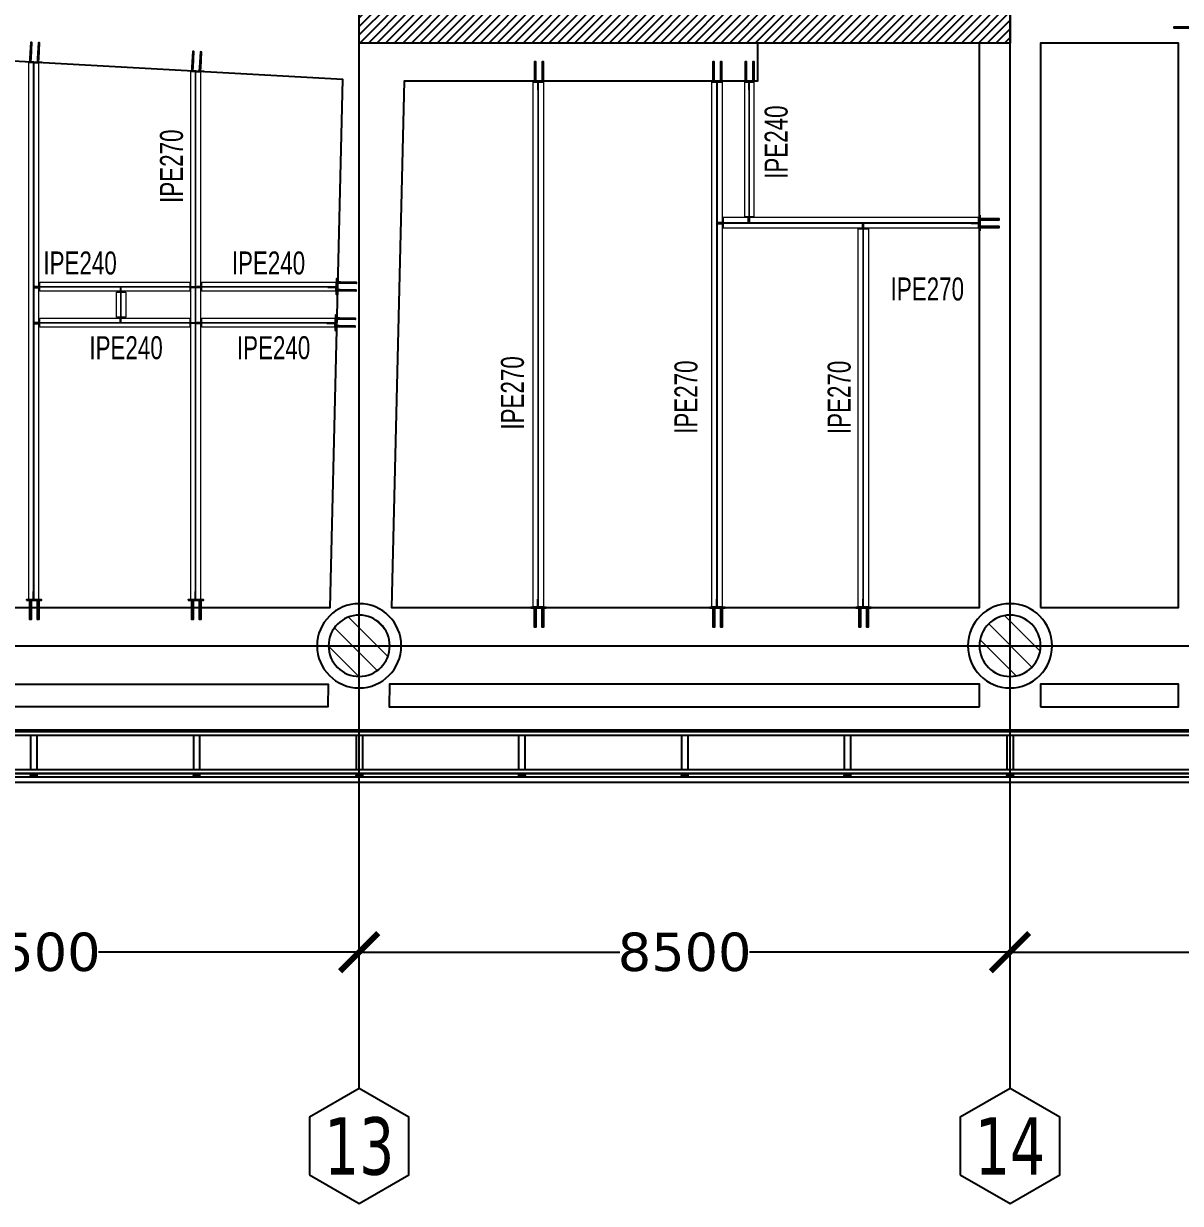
# Model space of a CAD drawing. Header units: millimetres. Extents: x -6598 to 74598, y -11659 to 33736.
# Drawn here: x 46617 to 61725, y -7280 to 8124 of the extents above; entities that cross this region are included whole.
import ezdxf
from ezdxf.enums import TextEntityAlignment as Align

# ---------------------------------------------------------------- set-up
doc = ezdxf.new("R2010")
doc.units = ezdxf.units.MM
for name, color, linetype, lineweight in [('0-2', 10, 'Continuous', 5), ('E_B_PLACA-1', 10, 'Continuous', 25), ('E_B_PLACA-2', 31, 'Continuous', 25), ('E_COLUMNAS', 1, 'Continuous', 18), ('E_COLUMNAS-4', 1, 'Continuous', 25), ('E_TEXTO', 3, 'Continuous', 9), ('E_VIGAS-1', 30, 'Continuous', 25), ('E_VIGAS-2', 10, 'Continuous', 25), ('HCB-VIGAS', 4, 'Continuous', 15), ('HCB_ALMA', 255, 'Continuous', 5)]:
    doc.layers.add(name, color=color, linetype=linetype, lineweight=lineweight)
for name, color, linetype in [('COTAS', 8, 'Continuous'), ('HCB-ACH_PANT', 253, 'Continuous'), ('HCB-EJES', 1, 'Continuous'), ('HCB-PLATINAS', 5, 'Continuous'), ('HCB-ROTULOS', 2, 'Continuous'), ('HCB_PANTALLAS', 6, 'Continuous')]:
    doc.layers.add(name, color=color, linetype=linetype)
doc.styles.add('Arial Narrow_1', font='', dxfattribs={"width": 0.85, "height": 0.3})
doc.styles.add('ROMANT', font='romant.shx', dxfattribs={"width": 0.8})
doc.styles.add('VERDANA', font='verdana.ttf')
doc.styles.get('Arial Narrow_1').set_extended_font_data('Arial Narrow')
doc.dimstyles.new('1.125', dxfattribs={"dimscale": 0, "dimtxt": 500, "dimasz": 500, "dimexe": 4, "dimexo": 4, "dimgap": 15, "dimtad": 0, "dimdec": 0, "dimzin": 4, "dimdsep": 46, "dimtxsty": 'ROMANT', "dimblk": 'ARCHTICK', "dimcen": -10, "dimclrd": 256, "dimclrt": 3, "dimadec": 0, "dimazin": 0, "dimtfac": 1, "dimtdec": 0, "dimtix": 1, "dimtmove": 0, "dimatfit": 0, "dimldrblk": 'OBLIQUE', "dimfxl": 0.05, "dimtolj": 1, "dimtzin": 0, "dimarcsym": 0})
pattern_1 = [(135, (74162.1, -140662.42), (-159.09903, -159.09903), [])]

# ---------------------------------------------------------------- blocks, each defined once
blk = doc.blocks.new('EST_SFM_VIGA-METALICA-SECCION-C - EST_SFM_VIGA-METALICA-UPN100-1527742-_94_00m_N_E-NIVEL-24-TERRAZA DOC')
at = {"layer": 'E_VIGAS-2'}
for p, q in [((34.044, 0.018), (-34.827, 0.018)), ((-34.827, -0.032), (34.044, -0.032))]:
    blk.add_line(p, q, dxfattribs=at)
blk = doc.blocks.new('EST_SFM_VIGA-METALICA-SECCION-C - EST_SFM_VIGA-METALICA-UPN100-1527772-_94_00m_N_E-NIVEL-24-TERRAZA DOC')
at = {"layer": 'E_VIGAS-2'}
for p, q in [((34.942, 0.032), (-34.929, 0.032)), ((-34.929, -0.018), (34.942, -0.018))]:
    blk.add_line(p, q, dxfattribs=at)
blk = doc.blocks.new('EST_SFM_VIGA-METALICA-SECCION-C - EST_SFM_VIGA-METALICA-UPN160-1579051-_94_00m_N_E-NIVEL-24-TERRAZA DOC')
at = {"layer": 'E_VIGAS-1'}
for p, q in [((32.521, 0.047), (-35.176, 0.047)), ((-35.176, -0.018), (34.955, -0.018))]:
    blk.add_line(p, q, dxfattribs=at)
blk = doc.blocks.new('DCTIB_CNI_EST_MOD-1A-FAC_0001_rvt-2-_94_00m_N_E-NIVEL-24-TERRAZA DOC')
at = {"layer": 'E_B_PLACA-1'}
for p, q in [((-74.597, 139.545), (-5.727, 139.545)), ((-5.177, 138.995), (-75.147, 138.995))]:
    blk.add_line(p, q, dxfattribs=at)
at = {"layer": 'E_B_PLACA-2'}
for p, q in [((-5.727, 139.545), (-74.597, 139.545)), ((-75.147, 138.995), (-5.177, 138.995))]:
    blk.add_line(p, q, dxfattribs=at)
at = {"layer": 'E_VIGAS-1'}
for p, q in [((-27.454, 139.567), (-27.372, 139.567)), ((-27.454, 139.567), (-27.454, 139.545)), ((-27.372, 139.567), (-27.372, 139.545)), ((-25.328, 139.567), (-25.246, 139.567)), ((-25.328, 139.567), (-25.328, 139.545)), ((-25.246, 139.567), (-25.246, 139.545)), ((-23.203, 139.567), (-23.121, 139.567)), ((-23.203, 139.567), (-23.203, 139.545)), ((-23.121, 139.567), (-23.121, 139.545)), ((-21.078, 139.567), (-20.996, 139.567)), ((-21.078, 139.545), (-21.078, 139.567)), ((-20.996, 139.545), (-20.996, 139.567)), ((-18.953, 139.567), (-18.871, 139.567)), ((-18.953, 139.567), (-18.953, 139.545)), ((-18.871, 139.567), (-18.871, 139.545)), ((-16.828, 139.567), (-16.746, 139.567)), ((-16.828, 139.567), (-16.828, 139.545)), ((-16.746, 139.567), (-16.746, 139.545)), ((-14.703, 139.567), (-14.621, 139.567)), ((-14.703, 139.567), (-14.703, 139.545)), ((-14.621, 139.567), (-14.621, 139.545)), ((-27.454, 138.995), (-27.454, 138.967)), ((-27.454, 138.967), (-27.372, 138.967)), ((-27.454, 138.966), (-27.454, 138.967)), ((-27.426, 138.966), (-27.454, 138.966)), ((-27.415, 138.961), (-27.415, 138.966)), ((-27.415, 138.947), (-27.415, 138.961)), ((-27.41, 138.966), (-27.41, 138.961)), ((-27.41, 138.961), (-27.41, 138.947)), ((-27.372, 138.966), (-27.399, 138.966)), ((-27.372, 138.995), (-27.372, 138.967)), ((-27.372, 138.967), (-27.372, 138.966)), ((-25.328, 138.995), (-25.328, 138.967)), ((-25.328, 138.967), (-25.246, 138.967)), ((-25.328, 138.966), (-25.328, 138.967)), ((-25.3, 138.966), (-25.328, 138.966)), ((-25.29, 138.961), (-25.29, 138.966)), ((-25.29, 138.947), (-25.29, 138.961)), ((-25.285, 138.966), (-25.285, 138.961)), ((-25.285, 138.961), (-25.285, 138.947)), ((-25.246, 138.966), (-25.274, 138.966)), ((-25.246, 138.995), (-25.246, 138.967)), ((-25.246, 138.967), (-25.246, 138.966)), ((-23.203, 138.995), (-23.203, 138.967)), ((-23.203, 138.967), (-23.121, 138.967)), ((-23.203, 138.966), (-23.203, 138.967)), ((-23.175, 138.966), (-23.203, 138.966)), ((-23.164, 138.961), (-23.164, 138.966)), ((-23.164, 138.947), (-23.164, 138.961)), ((-23.159, 138.966), (-23.159, 138.961)), ((-23.159, 138.961), (-23.159, 138.947)), ((-23.121, 138.966), (-23.149, 138.966)), ((-23.121, 138.995), (-23.121, 138.967)), ((-23.121, 138.967), (-23.121, 138.966)), ((-21.078, 138.967), (-21.078, 138.995)), ((-21.078, 138.966), (-21.078, 138.967)), ((-21.078, 138.967), (-20.996, 138.967)), ((-21.05, 138.966), (-21.078, 138.966)), ((-21.04, 138.961), (-21.04, 138.966)), ((-21.04, 138.947), (-21.04, 138.961)), ((-21.035, 138.966), (-21.035, 138.961)), ((-21.035, 138.961), (-21.035, 138.947)), ((-20.996, 138.966), (-21.024, 138.966)), ((-20.996, 138.967), (-20.996, 138.995)), ((-20.996, 138.967), (-20.996, 138.966)), ((-18.953, 138.995), (-18.953, 138.967)), ((-18.953, 138.967), (-18.871, 138.967)), ((-18.953, 138.966), (-18.953, 138.967)), ((-18.925, 138.966), (-18.953, 138.966)), ((-18.915, 138.961), (-18.915, 138.966)), ((-18.915, 138.947), (-18.915, 138.961)), ((-18.91, 138.966), (-18.91, 138.961)), ((-18.91, 138.961), (-18.91, 138.947)), ((-18.871, 138.966), (-18.899, 138.966)), ((-18.871, 138.995), (-18.871, 138.967)), ((-18.871, 138.967), (-18.871, 138.966)), ((-16.828, 138.995), (-16.828, 138.967)), ((-16.828, 138.967), (-16.746, 138.967)), ((-16.828, 138.966), (-16.828, 138.967)), ((-16.8, 138.966), (-16.828, 138.966)), ((-16.79, 138.961), (-16.79, 138.966)), ((-16.79, 138.947), (-16.79, 138.961)), ((-16.785, 138.966), (-16.785, 138.961)), ((-16.785, 138.961), (-16.785, 138.947)), ((-16.746, 138.966), (-16.774, 138.966)), ((-16.746, 138.995), (-16.746, 138.967)), ((-16.746, 138.967), (-16.746, 138.966)), ((-14.703, 138.995), (-14.703, 138.967)), ((-14.621, 138.967), (-14.703, 138.967)), ((-14.703, 138.967), (-14.621, 138.967)), ((-14.703, 138.966), (-14.703, 138.967)), ((-14.675, 138.966), (-14.703, 138.966)), ((-14.665, 138.961), (-14.665, 138.966)), ((-14.665, 138.947), (-14.665, 138.961)), ((-14.66, 138.966), (-14.66, 138.961)), ((-14.66, 138.961), (-14.66, 138.947)), ((-14.621, 138.966), (-14.649, 138.966)), ((-14.621, 138.995), (-14.621, 138.967)), ((-14.621, 138.967), (-14.621, 138.966))]:
    blk.add_line(p, q, dxfattribs=at)
for points, knots in [([(-27.415, 138.961), (-27.415, 138.962), (-27.415, 138.963), (-27.417, 138.965), (-27.419, 138.965), (-27.42, 138.966), (-27.421, 138.966), (-27.423, 138.966), (-27.424, 138.966), (-27.426, 138.966)], [0, 0, 0, 0, 0.285714, 0.428571, 0.571429, 0.678571, 0.732143, 0.785714, 1, 1, 1, 1]), ([(-27.426, 138.966), (-27.425, 138.966), (-27.423, 138.966), (-27.421, 138.966), (-27.419, 138.965), (-27.417, 138.964), (-27.415, 138.963), (-27.415, 138.962), (-27.415, 138.961)], [0, 0, 0, 0, 0.142857, 0.285714, 0.428571, 0.571429, 0.785714, 1, 1, 1, 1]), ([(-27.41, 138.961), (-27.41, 138.962), (-27.41, 138.963), (-27.408, 138.965), (-27.407, 138.965), (-27.405, 138.966), (-27.404, 138.966), (-27.402, 138.966), (-27.401, 138.966), (-27.399, 138.966)], [0, 0, 0, 0, 0.285714, 0.428571, 0.571429, 0.678571, 0.732143, 0.785714, 1, 1, 1, 1]), ([(-27.399, 138.966), (-27.4, 138.966), (-27.402, 138.966), (-27.404, 138.966), (-27.406, 138.965), (-27.408, 138.964), (-27.41, 138.963), (-27.41, 138.962), (-27.41, 138.961)], [0, 0, 0, 0, 0.142857, 0.285714, 0.428571, 0.571429, 0.785714, 1, 1, 1, 1]), ([(-25.29, 138.961), (-25.29, 138.962), (-25.29, 138.963), (-25.292, 138.965), (-25.293, 138.965), (-25.295, 138.966), (-25.296, 138.966), (-25.297, 138.966), (-25.299, 138.966), (-25.3, 138.966)], [0, 0, 0, 0, 0.285714, 0.428571, 0.571429, 0.678571, 0.732143, 0.785714, 1, 1, 1, 1]), ([(-25.3, 138.966), (-25.299, 138.966), (-25.298, 138.966), (-25.295, 138.966), (-25.293, 138.965), (-25.291, 138.964), (-25.29, 138.963), (-25.29, 138.962), (-25.29, 138.961)], [0, 0, 0, 0, 0.142857, 0.285714, 0.428571, 0.571429, 0.785714, 1, 1, 1, 1]), ([(-25.285, 138.961), (-25.285, 138.962), (-25.284, 138.963), (-25.283, 138.965), (-25.281, 138.965), (-25.28, 138.966), (-25.279, 138.966), (-25.277, 138.966), (-25.275, 138.966), (-25.274, 138.966)], [0, 0, 0, 0, 0.285714, 0.428571, 0.571429, 0.678571, 0.732143, 0.785714, 1, 1, 1, 1]), ([(-25.274, 138.966), (-25.275, 138.966), (-25.276, 138.966), (-25.279, 138.966), (-25.281, 138.965), (-25.283, 138.964), (-25.284, 138.963), (-25.285, 138.962), (-25.285, 138.961)], [0, 0, 0, 0, 0.142857, 0.285714, 0.428571, 0.571429, 0.785714, 1, 1, 1, 1]), ([(-23.164, 138.961), (-23.164, 138.962), (-23.165, 138.963), (-23.166, 138.965), (-23.168, 138.965), (-23.169, 138.966), (-23.17, 138.966), (-23.172, 138.966), (-23.174, 138.966), (-23.175, 138.966)], [0, 0, 0, 0, 0.285714, 0.428571, 0.571429, 0.678571, 0.732143, 0.785714, 1, 1, 1, 1]), ([(-23.175, 138.966), (-23.174, 138.966), (-23.173, 138.966), (-23.17, 138.966), (-23.168, 138.965), (-23.166, 138.964), (-23.165, 138.963), (-23.164, 138.962), (-23.164, 138.961)], [0, 0, 0, 0, 0.142857, 0.285714, 0.428571, 0.571429, 0.785714, 1, 1, 1, 1]), ([(-23.159, 138.961), (-23.159, 138.962), (-23.159, 138.963), (-23.157, 138.965), (-23.156, 138.965), (-23.154, 138.966), (-23.153, 138.966), (-23.152, 138.966), (-23.15, 138.966), (-23.149, 138.966)], [0, 0, 0, 0, 0.285714, 0.428571, 0.571429, 0.678571, 0.732143, 0.785714, 1, 1, 1, 1]), ([(-23.149, 138.966), (-23.15, 138.966), (-23.151, 138.966), (-23.154, 138.966), (-23.156, 138.965), (-23.158, 138.964), (-23.159, 138.963), (-23.159, 138.962), (-23.159, 138.961)], [0, 0, 0, 0, 0.142857, 0.285714, 0.428571, 0.571429, 0.785714, 1, 1, 1, 1]), ([(-21.05, 138.966), (-21.049, 138.966), (-21.048, 138.966), (-21.045, 138.966), (-21.043, 138.965), (-21.041, 138.964), (-21.04, 138.963), (-21.04, 138.962), (-21.04, 138.961)], [0, 0, 0, 0, 0.142857, 0.285714, 0.428571, 0.571429, 0.785714, 1, 1, 1, 1]), ([(-21.04, 138.961), (-21.04, 138.962), (-21.04, 138.963), (-21.042, 138.965), (-21.043, 138.965), (-21.045, 138.966), (-21.046, 138.966), (-21.047, 138.966), (-21.049, 138.966), (-21.05, 138.966)], [0, 0, 0, 0, 0.285714, 0.428571, 0.571429, 0.678571, 0.732143, 0.785714, 1, 1, 1, 1]), ([(-21.024, 138.966), (-21.025, 138.966), (-21.026, 138.966), (-21.029, 138.966), (-21.031, 138.965), (-21.033, 138.964), (-21.034, 138.963), (-21.035, 138.962), (-21.035, 138.961)], [0, 0, 0, 0, 0.142857, 0.285714, 0.428571, 0.571429, 0.785714, 1, 1, 1, 1]), ([(-21.035, 138.961), (-21.035, 138.962), (-21.034, 138.963), (-21.033, 138.965), (-21.031, 138.965), (-21.03, 138.966), (-21.029, 138.966), (-21.027, 138.966), (-21.025, 138.966), (-21.024, 138.966)], [0, 0, 0, 0, 0.285714, 0.428571, 0.571429, 0.678571, 0.732143, 0.785714, 1, 1, 1, 1]), ([(-18.915, 138.961), (-18.915, 138.962), (-18.915, 138.963), (-18.917, 138.965), (-18.918, 138.965), (-18.92, 138.966), (-18.921, 138.966), (-18.922, 138.966), (-18.924, 138.966), (-18.925, 138.966)], [0, 0, 0, 0, 0.285714, 0.428571, 0.571429, 0.678571, 0.732143, 0.785714, 1, 1, 1, 1]), ([(-18.925, 138.966), (-18.924, 138.966), (-18.923, 138.966), (-18.92, 138.966), (-18.918, 138.965), (-18.916, 138.964), (-18.915, 138.963), (-18.915, 138.962), (-18.915, 138.961)], [0, 0, 0, 0, 0.142857, 0.285714, 0.428571, 0.571429, 0.785714, 1, 1, 1, 1]), ([(-18.91, 138.961), (-18.91, 138.962), (-18.909, 138.963), (-18.908, 138.965), (-18.906, 138.965), (-18.905, 138.966), (-18.904, 138.966), (-18.902, 138.966), (-18.9, 138.966), (-18.899, 138.966)], [0, 0, 0, 0, 0.285714, 0.428571, 0.571429, 0.678571, 0.732143, 0.785714, 1, 1, 1, 1]), ([(-18.899, 138.966), (-18.9, 138.966), (-18.901, 138.966), (-18.904, 138.966), (-18.906, 138.965), (-18.908, 138.964), (-18.909, 138.963), (-18.91, 138.962), (-18.91, 138.961)], [0, 0, 0, 0, 0.142857, 0.285714, 0.428571, 0.571429, 0.785714, 1, 1, 1, 1]), ([(-16.79, 138.961), (-16.79, 138.962), (-16.79, 138.963), (-16.792, 138.965), (-16.793, 138.965), (-16.795, 138.966), (-16.796, 138.966), (-16.797, 138.966), (-16.799, 138.966), (-16.8, 138.966)], [0, 0, 0, 0, 0.285714, 0.428571, 0.571429, 0.678571, 0.732143, 0.785714, 1, 1, 1, 1]), ([(-16.8, 138.966), (-16.799, 138.966), (-16.798, 138.966), (-16.795, 138.966), (-16.793, 138.965), (-16.791, 138.964), (-16.79, 138.963), (-16.79, 138.962), (-16.79, 138.961)], [0, 0, 0, 0, 0.142857, 0.285714, 0.428571, 0.571429, 0.785714, 1, 1, 1, 1]), ([(-16.785, 138.961), (-16.785, 138.962), (-16.784, 138.963), (-16.783, 138.965), (-16.781, 138.965), (-16.78, 138.966), (-16.779, 138.966), (-16.777, 138.966), (-16.775, 138.966), (-16.774, 138.966)], [0, 0, 0, 0, 0.285714, 0.428571, 0.571429, 0.678571, 0.732143, 0.785714, 1, 1, 1, 1]), ([(-16.774, 138.966), (-16.775, 138.966), (-16.776, 138.966), (-16.779, 138.966), (-16.781, 138.965), (-16.783, 138.964), (-16.784, 138.963), (-16.785, 138.962), (-16.785, 138.961)], [0, 0, 0, 0, 0.142857, 0.285714, 0.428571, 0.571429, 0.785714, 1, 1, 1, 1]), ([(-14.665, 138.961), (-14.665, 138.962), (-14.665, 138.963), (-14.667, 138.965), (-14.668, 138.965), (-14.67, 138.966), (-14.671, 138.966), (-14.672, 138.966), (-14.674, 138.966), (-14.675, 138.966)], [0, 0, 0, 0, 0.285714, 0.428571, 0.571429, 0.678571, 0.732143, 0.785714, 1, 1, 1, 1]), ([(-14.675, 138.966), (-14.674, 138.966), (-14.673, 138.966), (-14.67, 138.966), (-14.668, 138.965), (-14.666, 138.964), (-14.665, 138.963), (-14.665, 138.962), (-14.665, 138.961)], [0, 0, 0, 0, 0.142857, 0.285714, 0.428571, 0.571429, 0.785714, 1, 1, 1, 1]), ([(-14.66, 138.961), (-14.66, 138.962), (-14.659, 138.963), (-14.658, 138.965), (-14.656, 138.965), (-14.655, 138.966), (-14.654, 138.966), (-14.652, 138.966), (-14.65, 138.966), (-14.649, 138.966)], [0, 0, 0, 0, 0.285714, 0.428571, 0.571429, 0.678571, 0.732143, 0.785714, 1, 1, 1, 1]), ([(-14.649, 138.966), (-14.65, 138.966), (-14.651, 138.966), (-14.654, 138.966), (-14.656, 138.965), (-14.658, 138.964), (-14.659, 138.963), (-14.66, 138.962), (-14.66, 138.961)], [0, 0, 0, 0, 0.142857, 0.285714, 0.428571, 0.571429, 0.785714, 1, 1, 1, 1])]:
    blk.add_open_spline(points, degree=3, knots=knots, dxfattribs=at)
at = {"layer": 'E_VIGAS-2'}
for p, q in [((-27.454, 139.495), (-27.454, 139.045)), ((-27.372, 139.495), (-27.372, 139.045)), ((-25.328, 139.495), (-25.328, 139.045)), ((-25.246, 139.495), (-25.246, 139.045)), ((-23.203, 139.495), (-23.203, 139.045)), ((-23.121, 139.495), (-23.121, 139.045)), ((-21.078, 139.045), (-21.078, 139.495)), ((-20.996, 139.045), (-20.996, 139.495)), ((-18.953, 139.495), (-18.953, 139.045)), ((-18.871, 139.495), (-18.871, 139.045)), ((-16.828, 139.495), (-16.828, 139.045)), ((-16.746, 139.495), (-16.746, 139.045)), ((-14.703, 139.495), (-14.703, 139.045)), ((-14.621, 139.495), (-14.621, 139.045))]:
    blk.add_line(p, q, dxfattribs=at)
at = {"layer": 'E_VIGAS-1'}
for name, p in [('EST_SFM_VIGA-METALICA-SECCION-C - EST_SFM_VIGA-METALICA-UPN100-1527742-_94_00m_N_E-NIVEL-24-TERRAZA DOC', (-39.77, 139.527)), ('EST_SFM_VIGA-METALICA-SECCION-C - EST_SFM_VIGA-METALICA-UPN160-1579051-_94_00m_N_E-NIVEL-24-TERRAZA DOC', (-40.084, 138.9)), ('EST_SFM_VIGA-METALICA-SECCION-C - EST_SFM_VIGA-METALICA-UPN100-1527772-_94_00m_N_E-NIVEL-24-TERRAZA DOC', (-40.169, 139.013))]:
    blk.add_blockref(name, p, dxfattribs=at)
blk = doc.blocks.new('_ArchTick')
at = {"color": 0, "linetype": 'ByBlock', "const_width": 0.15}
blk.add_lwpolyline([(-0.5, -0.5), (0.5, 0.5)], dxfattribs=at)
blk = doc.blocks.new('*D434')
at = {"layer": 'COTAS', "color": 0, "lineweight": -2, "transparency": 16777216}
for p, q in [((42500, -5776), (42500, -3996)), ((51000, -5776), (51000, -3996))]:
    blk.add_line(p, q, dxfattribs=at)
at = {"layer": 'COTAS', "lineweight": -2, "transparency": 16777216}
for p, q in [((42500, -4000), (45904, -4000)), ((51000, -4000), (47596, -4000))]:
    blk.add_line(p, q, dxfattribs=at)
at = {"layer": 'Defpoints', "color": 0, "transparency": 16777216}
for p in [(42500, -4000), (42500, -5780), (51000, -5780)]:
    blk.add_point(p, dxfattribs=at)
at = {"layer": 'COTAS', "lineweight": -2, "transparency": 16777216, "xscale": 500, "yscale": 500, "zscale": 500, "rotation": 180}
blk.add_blockref('_ArchTick', (42500, -4000), dxfattribs=at)
at = {"layer": 'COTAS', "lineweight": -2, "transparency": 16777216, "xscale": 500, "yscale": 500, "zscale": 500}
blk.add_blockref('_ArchTick', (51000, -4000), dxfattribs=at)
at = {"layer": 'COTAS', "color": 3, "transparency": 16777216, "insert": (46750, -4000), "char_height": 500, "attachment_point": 5, "style": 'VERDANA'}
blk.add_mtext('\\A1;8500', dxfattribs=at)
blk = doc.blocks.new('_Oblique')
at = {"color": 0, "linetype": 'ByBlock', "lineweight": -2}
blk.add_line((-0.5, -0.5), (0.5, 0.5), dxfattribs=at)
blk = doc.blocks.new('*D435')
at = {"layer": 'COTAS', "color": 0, "lineweight": -2, "transparency": 16777216}
for p, q in [((51000, -5776), (51000, -3996)), ((59500, -5776), (59500, -3996))]:
    blk.add_line(p, q, dxfattribs=at)
at = {"layer": 'COTAS', "lineweight": -2, "transparency": 16777216}
for p, q in [((51000, -4000), (54404, -4000)), ((59500, -4000), (56096, -4000))]:
    blk.add_line(p, q, dxfattribs=at)
at = {"layer": 'Defpoints', "color": 0, "transparency": 16777216}
for p in [(51000, -4000), (51000, -5780), (59500, -5780)]:
    blk.add_point(p, dxfattribs=at)
at = {"layer": 'COTAS', "lineweight": -2, "transparency": 16777216, "xscale": 500, "yscale": 500, "zscale": 500, "rotation": 180}
blk.add_blockref('_ArchTick', (51000, -4000), dxfattribs=at)
at = {"layer": 'COTAS', "lineweight": -2, "transparency": 16777216, "xscale": 500, "yscale": 500, "zscale": 500}
blk.add_blockref('_ArchTick', (59500, -4000), dxfattribs=at)
at = {"layer": 'COTAS', "color": 3, "transparency": 16777216, "insert": (55250, -4000), "char_height": 500, "attachment_point": 5, "style": 'VERDANA'}
blk.add_mtext('\\A1;8500', dxfattribs=at)
blk = doc.blocks.new('*D423')
at = {"layer": 'COTAS', "color": 0, "lineweight": -2, "transparency": 16777216}
for p, q in [((59500, -5776), (59500, -3996)), ((68000, -5776), (68000, -3996))]:
    blk.add_line(p, q, dxfattribs=at)
at = {"layer": 'COTAS', "lineweight": -2, "transparency": 16777216}
for p, q in [((59500, -4000), (62904, -4000)), ((68000, -4000), (64596, -4000))]:
    blk.add_line(p, q, dxfattribs=at)
at = {"layer": 'Defpoints', "color": 0, "transparency": 16777216}
for p in [(68000, -4000), (59500, -5780), (68000, -5780)]:
    blk.add_point(p, dxfattribs=at)
at = {"layer": 'COTAS', "lineweight": -2, "transparency": 16777216, "xscale": 500, "yscale": 500, "zscale": 500, "rotation": 180}
blk.add_blockref('_ArchTick', (59500, -4000), dxfattribs=at)
at = {"layer": 'COTAS', "lineweight": -2, "transparency": 16777216, "xscale": 500, "yscale": 500, "zscale": 500}
blk.add_blockref('_ArchTick', (68000, -4000), dxfattribs=at)
at = {"layer": 'COTAS', "color": 3, "transparency": 16777216, "insert": (63750, -4000), "char_height": 500, "attachment_point": 5, "style": 'VERDANA'}
blk.add_mtext('\\A1;8500', dxfattribs=at)

msp = doc.modelspace()

# ---------------------------------------------------------------- hatches: boundary and pattern name
at = {"layer": 'E_COLUMNAS'}
h = msp.add_hatch(dxfattribs=at)
h.set_pattern_fill('FP_4', color=256, scale=1000, style=0, pattern_type=2)
h.set_pattern_definition(pattern_1)
h.paths.add_polyline_path([(51000, -400), (51069.5, -393.9), (51136.8, -375.9), (51200, -346.4), (51257.1, -306.4), (51309.6, -252.6), (51346.4, -200), (51375.9, -136.8), (51393.9, -69.5), (51400, 0), (51393.9, 69.5), (51375.9, 136.8), (51346.4, 200), (51306.4, 257.1), (51257.1, 306.4), (51200, 346.4), (51136.8, 375.9), (51069.5, 393.9), (50999.8, 400), (50921.5, 391.5), (50863.2, 375.9), (50800, 346.4), (50742.9, 306.4), (50693.6, 257.1), (50653.6, 200), (50624.1, 136.8), (50606.1, 69.5), (50600, 0), (50608.4, -78.2), (50624.1, -136.8), (50653.6, -200), (50693.6, -257.1), (50747.8, -309.8), (50800, -346.4), (50863.2, -375.9), (50930.5, -393.9), (50978.5, -398.1)])
h = msp.add_hatch(dxfattribs=at)
h.set_pattern_fill('FP_4', color=256, scale=1000, style=0, pattern_type=2)
h.set_pattern_definition(pattern_1)
h.paths.add_polyline_path([(59500, -400), (59569.5, -393.9), (59636.8, -375.9), (59700, -346.4), (59757.1, -306.4), (59809.6, -252.6), (59846.4, -200), (59875.9, -136.8), (59893.9, -69.5), (59900, 0), (59893.9, 69.5), (59875.9, 136.8), (59846.4, 200), (59806.4, 257.1), (59757.1, 306.4), (59700, 346.4), (59636.8, 375.9), (59569.5, 393.9), (59500, 400), (59421.5, 391.5), (59363.2, 375.9), (59300, 346.4), (59242.9, 306.4), (59193.6, 257.1), (59153.6, 200), (59124.1, 136.8), (59105.5, 62.3), (59100, 0), (59108.4, -78.2), (59124.1, -136.8), (59153.6, -200), (59193.6, -257.1), (59247.8, -309.8), (59300, -346.4), (59363.2, -375.9), (59430.5, -393.9), (59478.5, -398.1)])
at = {"layer": 'HCB-ACH_PANT'}
h = msp.add_hatch(dxfattribs=at)
h.set_pattern_fill('ANSI31', color=256, scale=25)
h.set_pattern_definition([(45, (-21179.4, -55448.73), (-56.1266, 56.1266), [])])
h.paths.add_polyline_path([(59500.2, 7870.3), (51000.2, 7870.3), (51000.2, 8370.3), (55400.2, 8370.3), (55400.2, 17130.3), (51000.2, 17130.3), (51000.2, 17630.3), (59500.2, 17630.3), (59500.2, 17130.3), (55800.2, 17130.3), (55800.2, 8370.3), (59500.2, 8370.3)])

# ---------------------------------------------------------------- linework, layer by layer
at = {"layer": 'E_COLUMNAS-4'}
for points in [[(50450, 0, 1), (51550, 0, 1)], [(58950, 0, 1), (60050, 0, 1)], [(51400, 0, 1), (50600, 0, 1)], [(59900, 0, 1), (59100, 0, 1)]]:
    msp.add_lwpolyline(points, format="xyb", close=True, dxfattribs=at)
at = {"layer": 'E_VIGAS-1', "color": 30, "true_color": 0xf26722}
for points in [[(6100, 26595.9), (6100, -1095.9), (61900.2, -1095.6), (61900.2, 26596.1)], [(42800, -795.9), (42800, -500), (50596.3, -500), (50589.2, -795.9)], [(59100, -795.9), (59100, -500), (51396.6, -500), (51389.5, -795.9)]]:
    msp.add_lwpolyline(points, close=True, dxfattribs=at)
for points in [[(56201.1, 7860.1), (56201.1, 7370.1), (55736, 7370.1), (51585.7, 7370.1), (51420.6, 500), (59100, 500), (59101.4, 7870.2)], [(59900, 500), (61700.2, 500), (61700.2, 7870.1), (59900, 7870.1), (59900, 500)], [(42800, 500), (50620.4, 500), (50786, 7393.1), (42800, 7839.3), (42800, 500)], [(59900, -795.9), (61700.2, -795.9), (61700.2, -500), (59900, -500), (59900, -795.9)]]:
    msp.add_lwpolyline(points, dxfattribs=at)
at = {"layer": 'HCB-EJES'}
for p, q in [((51000.1, -5780.2), (51000.1, 31280.5)), ((59500.1, -5780.2), (59500.1, 31280.5)), ((-5098.2, 0), (73098.4, 0))]:
    msp.add_line(p, q, dxfattribs=at)
at = {"layer": 'HCB-PLATINAS', "color": 5}
for points in [[(61892.7, 8075.3), (61894.2, 8071.6), (61892.7, 8068), (61891.9, 8066), (61886.2, 8063.6), (61848.7, 8063.6), (61644.2, 8063.6), (61644.2, 8079.6), (61848.7, 8079.6), (61886.2, 8079.6), (61891.9, 8077.3)], [(46701, 7628.8), (46704.6, 7627.1), (46708.3, 7628.4), (46710.3, 7629.2), (46713, 7634.7), (46715.1, 7672.1), (46726.4, 7876.3), (46710.4, 7877.2), (46699.1, 7673), (46697, 7635.6), (46699, 7629.8)], [(46800.9, 7623.3), (46804.4, 7621.6), (46808.1, 7622.9), (46810.2, 7623.6), (46812.8, 7629.1), (46814.9, 7666.6), (46826.2, 7870.8), (46810.2, 7871.7), (46798.9, 7667.5), (46796.9, 7630), (46798.9, 7624.2)], [(48816.2, 7510.6), (48819.8, 7508.9), (48823.5, 7510.2), (48825.6, 7511), (48828.2, 7516.5), (48830.3, 7553.9), (48841.6, 7758.1), (48825.6, 7759), (48814.3, 7554.8), (48812.2, 7517.4), (48814.3, 7511.6)], [(48916.1, 7505.1), (48919.6, 7503.4), (48923.3, 7504.7), (48925.4, 7505.4), (48928.1, 7511), (48930.1, 7548.4), (48941.4, 7752.6), (48925.5, 7753.5), (48914.2, 7549.3), (48912.1, 7511.8), (48914.1, 7506.1)], [(53293.4, 7377.6), (53297, 7376.1), (53300.7, 7377.6), (53302.7, 7378.5), (53305, 7384.1), (53305, 7421.6), (53305, 7626.1), (53289, 7626.1), (53289, 7421.6), (53289, 7384.1), (53291.4, 7378.5)], [(53393.4, 7377.6), (53397, 7376.1), (53400.7, 7377.6), (53402.7, 7378.5), (53405, 7384.1), (53405, 7421.6), (53405, 7626.1), (53389, 7626.1), (53389, 7421.6), (53389, 7384.1), (53391.4, 7378.5)], [(55623, 7377.6), (55626.6, 7376.1), (55630.2, 7377.6), (55632.2, 7378.5), (55634.6, 7384.1), (55634.6, 7421.6), (55634.6, 7626.1), (55618.6, 7626.1), (55618.6, 7421.6), (55618.6, 7384.1), (55620.9, 7378.5)], [(55723, 7377.6), (55726.6, 7376.1), (55730.2, 7377.6), (55732.2, 7378.5), (55734.6, 7384.1), (55734.6, 7421.6), (55734.6, 7626.1), (55718.6, 7626.1), (55718.6, 7421.6), (55718.6, 7384.1), (55720.9, 7378.5)], [(56045.5, 7377.6), (56049.1, 7376.1), (56052.8, 7377.6), (56054.8, 7378.5), (56057.1, 7384.1), (56057.1, 7421.6), (56057.1, 7626.1), (56041.1, 7626.1), (56041.1, 7421.6), (56041.1, 7384.1), (56043.5, 7378.5)], [(56145.5, 7377.6), (56149.1, 7376.1), (56152.8, 7377.6), (56154.8, 7378.5), (56157.1, 7384.1), (56157.1, 7421.6), (56157.1, 7626.1), (56141.1, 7626.1), (56141.1, 7421.6), (56141.1, 7384.1), (56143.5, 7378.5)], [(59108.4, 5572.1), (59106.9, 5568.5), (59108.4, 5564.9), (59109.3, 5562.8), (59114.9, 5560.5), (59152.4, 5560.5), (59356.9, 5560.5), (59356.9, 5576.5), (59152.4, 5576.5), (59114.9, 5576.5), (59109.3, 5574.1)], [(59108.4, 5472.1), (59106.9, 5468.5), (59108.4, 5464.9), (59109.3, 5462.8), (59114.9, 5460.5), (59152.4, 5460.5), (59356.9, 5460.5), (59356.9, 5476.5), (59152.4, 5476.5), (59114.9, 5476.5), (59109.3, 5474.1)], [(50709.3, 4639.7), (50707.9, 4643.3), (50709.4, 4646.9), (50710.3, 4649), (50716, 4651.2), (50753.5, 4650.6), (50958, 4647.5), (50957.7, 4631.5), (50753.2, 4634.6), (50715.7, 4635.2), (50710.1, 4637.6)], [(50710.8, 4739.7), (50709.4, 4743.3), (50710.9, 4746.9), (50711.8, 4748.9), (50717.5, 4751.2), (50755, 4750.6), (50959.5, 4747.5), (50959.2, 4731.5), (50754.8, 4734.6), (50717.3, 4735.2), (50711.6, 4737.6)], [(50695.9, 4169.4), (50694.4, 4173), (50696, 4176.6), (50696.9, 4178.7), (50702.6, 4180.9), (50740.1, 4180.3), (50944.5, 4177.2), (50944.3, 4161.2), (50739.8, 4164.3), (50702.3, 4164.9), (50696.7, 4167.3)], [(50697.4, 4269.4), (50696, 4273), (50697.5, 4276.6), (50698.4, 4278.6), (50704.1, 4280.9), (50741.6, 4280.3), (50946, 4277.2), (50945.8, 4261.2), (50741.3, 4264.3), (50703.8, 4264.9), (50698.2, 4267.3)], [(46703.4, 592.5), (46707.1, 594), (46710.7, 592.5), (46712.7, 591.7), (46715.1, 586), (46715.1, 548.5), (46715.1, 344), (46699.1, 344), (46699.1, 548.5), (46699.1, 586), (46701.4, 591.7)], [(46803.4, 592.5), (46807.1, 594), (46810.7, 592.5), (46812.7, 591.7), (46815.1, 586), (46815.1, 548.5), (46815.1, 344), (46799.1, 344), (46799.1, 548.5), (46799.1, 586), (46801.4, 591.7)], [(48818.7, 592.5), (48822.3, 594), (48825.9, 592.5), (48827.9, 591.7), (48830.3, 586), (48830.3, 548.5), (48830.3, 344), (48814.3, 344), (48814.3, 548.5), (48814.3, 586), (48816.6, 591.7)], [(48918.7, 592.5), (48922.3, 594), (48925.9, 592.5), (48927.9, 591.7), (48930.3, 586), (48930.3, 548.5), (48930.3, 344), (48914.3, 344), (48914.3, 548.5), (48914.3, 586), (48916.6, 591.7)], [(53293.4, 492.5), (53297, 494), (53300.7, 492.5), (53302.7, 491.7), (53305, 486), (53305, 448.5), (53305, 244), (53289, 244), (53289, 448.5), (53289, 486), (53291.4, 491.7)], [(53393.4, 492.5), (53397, 494), (53400.7, 492.5), (53402.7, 491.7), (53405, 486), (53405, 448.5), (53405, 244), (53389, 244), (53389, 448.5), (53389, 486), (53391.4, 491.7)], [(55628.4, 492.5), (55632, 494), (55635.7, 492.5), (55637.7, 491.7), (55640, 486), (55640, 448.5), (55640, 244), (55624, 244), (55624, 448.5), (55624, 486), (55626.4, 491.7)], [(55728.4, 492.5), (55732, 494), (55735.7, 492.5), (55737.7, 491.7), (55740, 486), (55740, 448.5), (55740, 244), (55724, 244), (55724, 448.5), (55724, 486), (55726.4, 491.7)], [(57535.5, 492.5), (57539.1, 494), (57542.8, 492.5), (57544.8, 491.7), (57547.1, 486), (57547.1, 448.5), (57547.1, 244), (57531.1, 244), (57531.1, 448.5), (57531.1, 486), (57533.5, 491.7)], [(57635.5, 492.5), (57639.1, 494), (57642.8, 492.5), (57644.8, 491.7), (57647.1, 486), (57647.1, 448.5), (57647.1, 244), (57631.1, 244), (57631.1, 448.5), (57631.1, 486), (57633.5, 491.7)]]:
    msp.add_lwpolyline(points, close=True, dxfattribs=at)
at = {"layer": 'HCB-PLATINAS', "color": 4}
for points in [[(46650.5, 7630.1), (46850.2, 7619.1), (46849.9, 7613), (46650.2, 7624.1)], [(48765.8, 7511.9), (48965.5, 7500.9), (48965.1, 7494.8), (48765.4, 7505.9)], [(53242.9, 7376.1), (53442.9, 7376.1), (53442.9, 7370.1), (53242.9, 7370.1)], [(55577.9, 7376.1), (55775.2, 7376.1), (55775.2, 7370.1), (55577.9, 7370.1)], [(55996.6, 7376.1), (56192.5, 7376.1), (56192.5, 7370.1), (55996.6, 7370.1)], [(59106.9, 5622.6), (59106.9, 5422.6), (59100.9, 5422.6), (59100.9, 5622.6)], [(50707, 4589.2), (50710.1, 4789.2), (50704.1, 4789.3), (50701, 4589.3)], [(50693.6, 4118.9), (50696.7, 4318.9), (50690.7, 4319), (50687.6, 4119)], [(46653, 594), (46853, 594), (46853, 600), (46653, 600)], [(48768.2, 594), (48968.2, 594), (48968.2, 600), (48768.2, 600)], [(53242.9, 494), (53442.9, 494), (53442.9, 500), (53242.9, 500)], [(55577.9, 494), (55777.9, 494), (55777.9, 500), (55577.9, 500)], [(57485, 494), (57685, 494), (57685, 500), (57485, 500)]]:
    msp.add_lwpolyline(points, close=True, dxfattribs=at)
at = {"layer": 'HCB-ROTULOS'}
for points in [[(50350.6, -6905.2), (51000.1, -7280.2), (51649.6, -6905.2), (51649.6, -6155.2), (51000.1, -5780.2), (50350.6, -6155.2)], [(58850.6, -6905.2), (59500.1, -7280.2), (60149.6, -6905.2), (60149.6, -6155.2), (59500.1, -5780.2), (58850.6, -6155.2)]]:
    msp.add_lwpolyline(points, close=True, dxfattribs=at)
at = {"layer": 'HCB-VIGAS'}
for points in [[(46682.6, 610), (46817.6, 610), (46817.6, 7604.8), (46682.6, 7612.4)], [(46740.8, 7619.1), (46740.8, 7508.6), (46746.8, 7508.6), (46746.8, 7618.8)], [(48797.8, 610), (48932.8, 610), (48932.8, 7486.7), (48797.8, 7494.2)], [(48856, 7500.9), (48856, 7390.4), (48862, 7390.4), (48862, 7500.6)], [(53272.5, 7360.1), (53407.5, 7360.1), (53407.5, 510), (53272.5, 510)], [(53330.7, 7370.1), (53330.7, 7260.1), (53336.7, 7260.1), (53336.7, 7370.1)], [(55607.5, 7360), (55742.5, 7360), (55742.5, 510), (55607.5, 510)], [(55665.7, 7370.1), (55665.7, 7260.1), (55671.7, 7260.1), (55671.7, 7370.1)], [(56035.6, 7360), (56155.6, 7360), (56155.1, 5600.1), (56035.1, 5600.1)], [(56085.9, 7370.1), (56085.9, 7260.1), (56091.9, 7260.1), (56091.9, 7370.1)], [(55752.5, 5455.3), (59090, 5455.1), (59090, 5590.1), (55752.5, 5590.3)], [(56092, 5525.9), (56082, 5525.9), (56082, 5590.1), (56092, 5590.1)], [(56092, 5600.1), (56098.2, 5600.1), (56098.2, 5525.9), (56092, 5525.9)], [(55742.1, 5509.7), (55742.1, 5519.7), (55678.3, 5519.7), (55678.3, 5509.7)], [(55752.5, 5525.9), (55690.1, 5525.9), (55690.1, 5519.7), (55752.5, 5519.7)], [(57571.9, 5519.5), (57581.9, 5519.5), (57581.9, 5455.1), (57571.9, 5455.1)], [(57588.1, 5509.5), (57588.1, 5445.1), (57581.9, 5445.1), (57581.9, 5509.5)], [(59100.9, 5519.5), (58990.9, 5519.5), (58990.9, 5513.5), (59100.9, 5513.5)], [(46817.5, 4675.7), (46817.5, 4685.7), (46753.3, 4685.7), (46753.3, 4675.7)], [(46828.5, 4685.7), (46828.5, 4691.9), (46763.3, 4691.9), (46763.3, 4685.7)], [(46828.5, 4749.2), (48788.8, 4749.2), (48788.8, 4629.2), (46828.5, 4629.2)], [(47887, 4685.7), (47877, 4685.7), (47877, 4629.2), (47887, 4629.2)], [(47887, 4619.2), (47893.2, 4619.2), (47893.2, 4675.7), (47887, 4675.7)], [(48788.8, 4685.7), (48788.8, 4691.9), (48851.9, 4691.9), (48851.9, 4685.7)], [(48797.7, 4675.7), (48797.7, 4685.7), (48861.9, 4685.7), (48861.9, 4675.7)], [(48868.5, 4676.1), (48932.7, 4676.1), (48932.7, 4686.1), (48868.5, 4686.1)], [(48943.8, 4686.1), (48943.8, 4692.3), (48878.5, 4692.3), (48878.5, 4686.1)], [(50690, 4629.8), (48943.8, 4629.2), (48943.8, 4749.2), (50693.4, 4749.2)], [(50592.5, 4686.1), (50592.5, 4680.1), (50702.5, 4680.1), (50702.5, 4686.1)], [(47830.2, 4619.2), (47950.2, 4619.2), (47950.2, 4289.2), (47830.2, 4289.2)], [(46817.5, 4205.7), (46817.5, 4215.7), (46753.3, 4215.7), (46753.3, 4205.7)], [(46828.5, 4215.7), (46828.5, 4221.9), (46763.3, 4221.9), (46763.3, 4215.7)], [(46828.5, 4279.2), (48788.8, 4279.2), (48788.8, 4159.2), (46828.5, 4159.2)], [(47887.1, 4222.3), (47877.1, 4222.3), (47877.1, 4279.2), (47887.1, 4279.2)], [(47893.3, 4289.2), (47887.1, 4289.2), (47887.1, 4222.3), (47893.3, 4222.3)], [(48788.8, 4216.1), (48788.8, 4222.3), (48851.9, 4222.3), (48851.9, 4216.1)], [(48797.7, 4206.1), (48797.7, 4216.1), (48861.9, 4216.1), (48861.9, 4206.1)], [(48868.5, 4206.1), (48932.7, 4206.1), (48932.7, 4216.1), (48868.5, 4216.1)], [(48943.8, 4216.1), (48943.8, 4222.3), (48878.5, 4222.3), (48878.5, 4216.1)], [(50676.6, 4159.2), (48943.8, 4159.2), (48943.8, 4279.2), (50680, 4279.2)], [(50579.1, 4215.8), (50579.1, 4209.8), (50689.1, 4209.8), (50689.1, 4215.8)], [(46740.8, 600), (46740.8, 710), (46746.8, 710), (46746.8, 600)], [(48856, 600), (48856, 710), (48862, 710), (48862, 600)], [(53330.7, 500), (53330.7, 610), (53336.7, 610), (53336.7, 500)], [(55665.7, 500), (55665.7, 610), (55671.7, 610), (55671.7, 500)], [(57575.7, 500), (57575.7, 610), (57581.7, 610), (57581.7, 500)]]:
    msp.add_lwpolyline(points, close=True, dxfattribs=at)
msp.add_lwpolyline([(57652.5, 5455.1), (57652.5, 510), (57517.5, 510), (57517.5, 5445.1), (57652.5, 5445.1)], dxfattribs=at)
at = {"layer": 'HCB_ALMA'}
for p, q in [((46746.7, 710), (46746.7, 7608.6)), ((46753.4, 612.7), (46753.4, 7608.6)), ((48862, 710), (48862, 7490.4)), ((48868.6, 612.7), (48868.6, 7490.4)), ((53336.7, 512.7), (53336.7, 7360.2)), ((53343.3, 512.7), (53343.3, 7360.2)), ((55671.7, 512.7), (55671.7, 7360)), ((55678.3, 512.7), (55678.3, 7360)), ((56091.9, 5600.1), (56091.9, 7370)), ((56098.1, 5600.1), (56098.1, 7370)), ((55752.5, 5526.1), (59090, 5526.1)), ((55752.5, 5519.5), (59090, 5519.5)), ((57581.7, 512.7), (57581.7, 5455.1)), ((57588.3, 512.7), (57588.3, 5455.1)), ((46828.5, 4691.9), (48788.8, 4691.9)), ((46828.5, 4685.7), (48788.8, 4685.7)), ((48943.8, 4692.3), (50691.8, 4692.3)), ((48943.8, 4686.1), (50691.6, 4686.1)), ((47887, 4289.2), (47887, 4619.2)), ((47893.2, 4289.2), (47893.2, 4619.2)), ((46828.5, 4222.3), (48788.8, 4222.3)), ((46828.5, 4216.1), (48788.8, 4216.1)), ((48943.8, 4222.3), (50678.4, 4222.3)), ((48943.8, 4216.1), (50678.2, 4216.1))]:
    msp.add_line(p, q, dxfattribs=at)
at = {"layer": 'HCB_PANTALLAS'}
msp.add_lwpolyline([(59500.2, 7870.3), (51000.2, 7870.3), (51000.2, 8370.3), (55400.2, 8370.3), (55400.2, 17130.3), (51000.2, 17130.3), (51000.2, 17630.3), (59500.2, 17630.3), (59500.2, 17130.3), (55800.2, 17130.3), (55800.2, 8370.3), (59500.2, 8370.3)], close=True, dxfattribs=at)

# ---------------------------------------------------------------- block references
at = {"layer": '0-2', "xscale": 999.9999999999992, "yscale": 999.9999999999992, "zscale": 999.9999999999992}
msp.add_blockref('DCTIB_CNI_EST_MOD-1A-FAC_0001_rvt-2-_94_00m_N_E-NIVEL-24-TERRAZA DOC', (74162.1, -140662.4), dxfattribs=at)

# ---------------------------------------------------------------- texts
at = {"layer": 'E_TEXTO', "char_height": 300, "width": 1206.139, "attachment_point": 1, "rotation": 90, "style": 'Arial Narrow_1'}
for s, insert in [('IPE240', (56295.3, 6096.8)), ('IPE270', (48398.4, 5782.8)), ('IPE270', (52851.1, 2822.8)), ('IPE270', (55117.6, 2767.3)), ('IPE270', (57118.3, 2764.3))]:
    msp.add_mtext(s, dxfattribs=dict(at, insert=insert))
at = {"layer": 'E_TEXTO', "char_height": 300, "width": 1206.139, "attachment_point": 1, "style": 'Arial Narrow_1'}
for s, insert in [('IPE240', (46875.8, 5148.4)), ('IPE240', (49336.1, 5148.4)), ('IPE270', (57941.3, 4808.9)), ('IPE240', (47476.3, 4042.4)), ('IPE240', (49402.8, 4042.4))]:
    msp.add_mtext(s, dxfattribs=dict(at, insert=insert))
at = {"layer": 'HCB-ROTULOS', "color": 4, "style": 'VERDANA', "width": 0.7}
for s, p in [('13', (51000.1, -6530.2)), ('14', (59500.1, -6530.2))]:
    msp.add_text(s, height=750, dxfattribs=at).set_placement(p, align=Align.MIDDLE_CENTER)

# ---------------------------------------------------------------- dimensions: what is measured, and where the dimension line sits
at = {"layer": 'COTAS'}
for base, p1, p2, picture, middle in [((42500.1, -4000), (51000.1, -5780.2), (42500.1, -5780.2), '*D434', (46750.1, -4000)), ((51000.1, -4000), (59500.1, -5780.2), (51000.1, -5780.2), '*D435', (55250.1, -4000))]:
    dim = msp.add_linear_dim(base=base, p1=p1, p2=p2, dimstyle='1.125', override={"dimscale": 1, "dimtxsty": 'VERDANA'}, dxfattribs=at)
    dim.commit()
    dim.dimension.update_dxf_attribs({"geometry": picture, "text_midpoint": middle})
dim = msp.add_linear_dim(base=(68000.1, -4000), p1=(59500.1, -5780.2), p2=(68000.1, -5780.2), angle=180, dimstyle='1.125', override={"dimscale": 1, "dimtxsty": 'VERDANA'}, dxfattribs=at)
dim.commit()
dim.dimension.update_dxf_attribs({"geometry": '*D423', "text_midpoint": (63750.1, -4000)})

doc.saveas('drawing.dxf')
